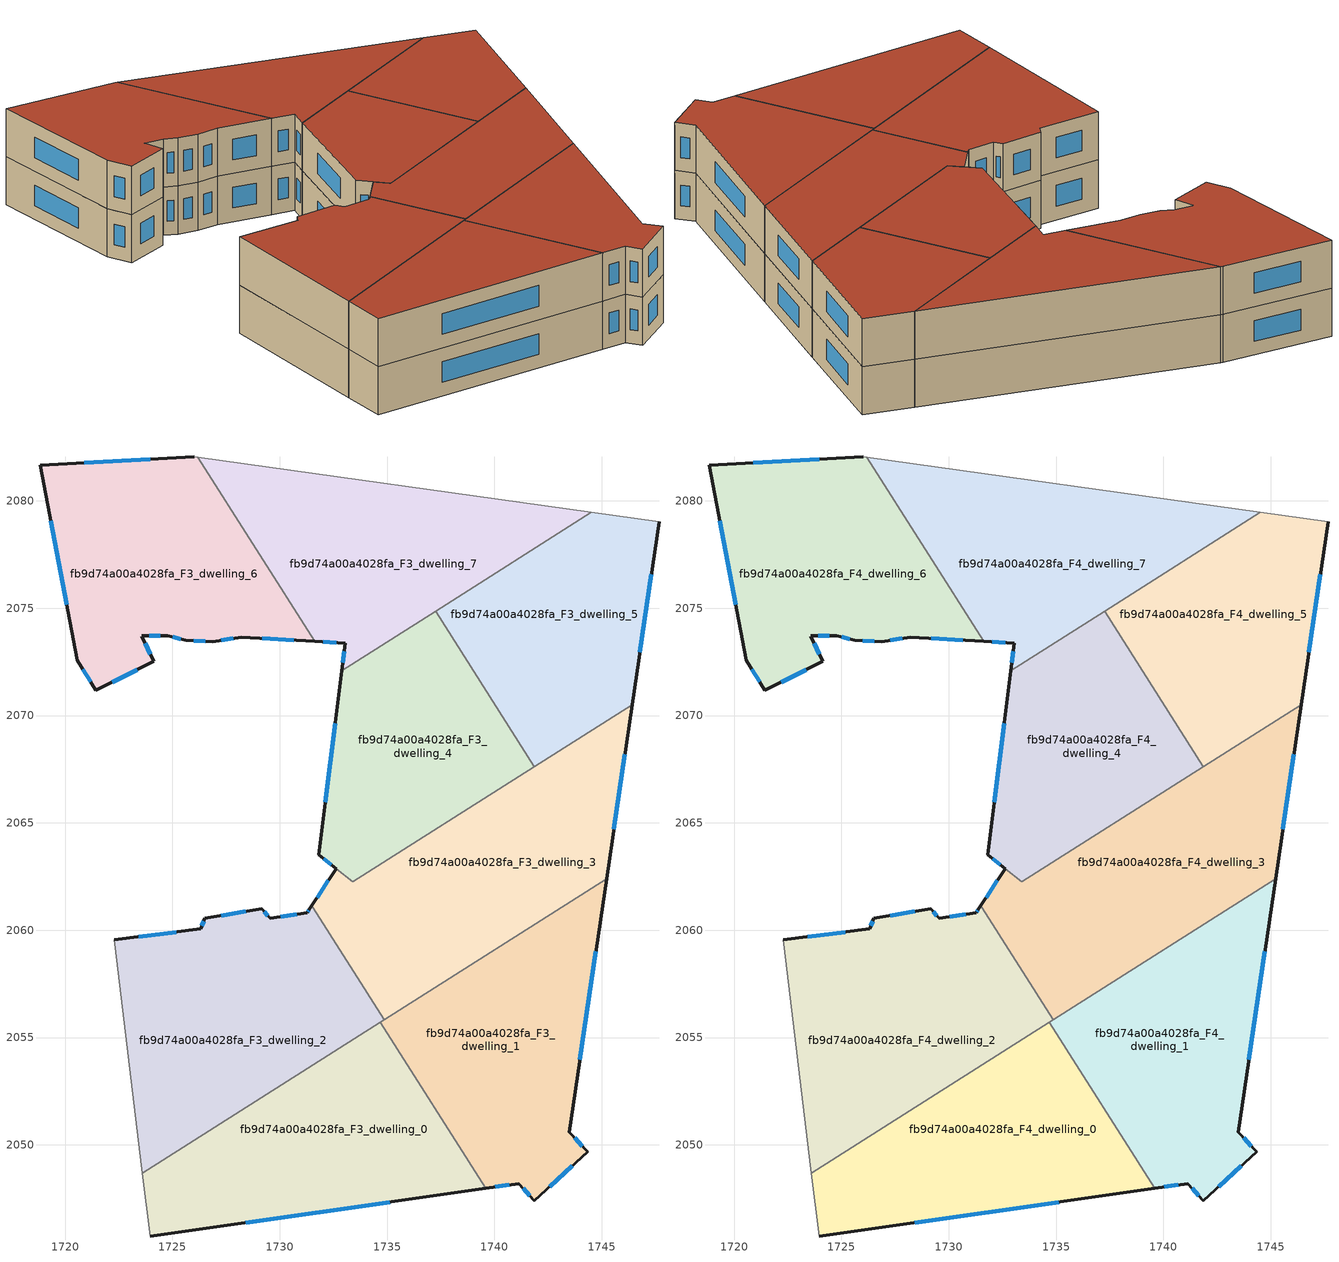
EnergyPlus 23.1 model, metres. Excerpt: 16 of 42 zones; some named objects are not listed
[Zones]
fb9d74a00a4028fa_F3_dwelling_0
 floor to fb9d74a00a4028fa_F2_dwelling_0 (EU_floor_Construction): 1734.68,2055.71 1739.59,2047.98 1723.96,2045.75 1723.6,2048.67 z9
 wall outside (EU_wall_Construction): 1723.96,2045.75 1739.59,2047.98 z9:12
 wall adiabatic (EU_wall_Construction): 1723.6,2048.67 1723.96,2045.75 z9:12
 wall to fb9d74a00a4028fa_F3_dwelling_1 (EU_wall_Construction): 1739.59,2047.98 1734.68,2055.71 z9:12
 wall to fb9d74a00a4028fa_F3_dwelling_2 (EU_wall_Construction): 1734.68,2055.71 1723.6,2048.67 z9:12
 window (EU_Window_Construction): 1728.42,2046.38 1735.12,2047.34 z9.86:11.14
fb9d74a00a4028fa_F3_dwelling_1
 floor to fb9d74a00a4028fa_F2_dwelling_1 (EU_floor_Construction): 1745.22,2062.39 1743.49,2050.58 1744.34,2049.68 1741.86,2047.4 1741.14,2048.2 1739.59,2047.98 1734.68,2055.71 z9
 wall outside (EU_wall_Construction): 1739.59,2047.98 1741.14,2048.2 1741.86,2047.4 1744.34,2049.68 1743.49,2050.58 1745.22,2062.39 z9:12
 wall to fb9d74a00a4028fa_F3_dwelling_3 (EU_wall_Construction): 1745.22,2062.39 1734.87,2055.82 z9:12
 wall to fb9d74a00a4028fa_F3_dwelling_2 (EU_wall_Construction): 1734.86,2055.82 1734.68,2055.71 z9:12
 window (EU_Window_Construction): 1744.1,2049.94 1743.73,2050.32 / 1742.57,2048.05 1743.63,2049.03 / 1741.34,2047.97 1741.65,2047.63 / 1740.03,2048.04 1740.69,2048.13 / 1743.98,2053.96 1744.73,2059.02 z9.86:11.14
fb9d74a00a4028fa_F3_dwelling_2
 floor to fb9d74a00a4028fa_F2_dwelling_2 (EU_floor_Construction): 1731.53,2061.07 1734.86,2055.82 1723.6,2048.67 1722.29,2059.55 1726.32,2060.06 1726.5,2060.56 1729.16,2061 1729.55,2060.55 1731.28,2060.82 1731.38,2060.97 z9
 wall outside (EU_wall_Construction): 1731.38,2060.97 1731.28,2060.82 1729.55,2060.55 1729.16,2061 1726.5,2060.56 1726.32,2060.06 1722.29,2059.55 z9:12
 wall to fb9d74a00a4028fa_F3_dwelling_3 (EU_wall_Construction): 1734.86,2055.82 1731.53,2061.07 1731.38,2060.97 z9:12
 wall adiabatic (EU_wall_Construction): 1722.29,2059.55 1723.6,2048.67 z9:12
 window (EU_Window_Construction): 1725.17,2059.92 1723.44,2059.7 / 1726.45,2060.42 1726.37,2060.2 / 1728.4,2060.87 1727.26,2060.69 / 1729.44,2060.68 1729.28,2060.87 / 1730.79,2060.74 1730.05,2060.63 / 1731.35,2060.93 1731.31,2060.87 z9.86:11.14
fb9d74a00a4028fa_F3_dwelling_3
 floor to fb9d74a00a4028fa_F2_dwelling_3 (EU_floor_Construction): 1746.41,2070.51 1745.22,2062.39 1734.86,2055.82 1731.53,2061.07 1731.38,2060.97 1732.62,2062.88 1733.4,2062.26 z9
 wall outside (EU_wall_Construction): 1745.22,2062.39 1746.41,2070.51 / 1732.62,2062.88 1731.38,2060.97 z9:12
 wall to fb9d74a00a4028fa_F3_dwelling_4 (EU_wall_Construction): 1741.85,2067.62 1733.4,2062.26 1732.62,2062.88 z9:12
 wall to fb9d74a00a4028fa_F3_dwelling_5 (EU_wall_Construction): 1746.41,2070.51 1741.85,2067.62 z9:12
 window (EU_Window_Construction): 1745.56,2064.71 1746.07,2068.19 / 1732.27,2062.33 1731.73,2061.52 z9.86:11.14
fb9d74a00a4028fa_F3_dwelling_4
 floor to fb9d74a00a4028fa_F2_dwelling_4 (EU_floor_Construction): 1737.25,2074.86 1741.85,2067.62 1733.4,2062.26 1731.81,2063.52 1732.88,2072.09 z9
 wall outside (EU_wall_Construction): 1732.88,2072.09 1731.81,2063.52 1732.62,2062.87 z9:12
 wall to fb9d74a00a4028fa_F3_dwelling_5 (EU_wall_Construction): 1741.85,2067.62 1737.25,2074.86 z9:12
 wall to fb9d74a00a4028fa_F3_dwelling_7 (EU_wall_Construction): 1737.25,2074.86 1732.88,2072.09 z9:12
 window (EU_Window_Construction): 1732.58,2069.64 1732.12,2065.97 / 1732.04,2063.33 1732.39,2063.06 z9.86:11.14
fb9d74a00a4028fa_F3_dwelling_5
 floor to fb9d74a00a4028fa_F2_dwelling_5 (EU_floor_Construction): 1747.66,2079.02 1746.41,2070.51 1741.85,2067.62 1737.25,2074.86 1744.51,2079.46 z9
 wall outside (EU_wall_Construction): 1746.41,2070.51 1747.66,2079.02 z9:12
 wall adiabatic (EU_wall_Construction): 1747.66,2079.02 1744.51,2079.46 z9:12
 wall to fb9d74a00a4028fa_F3_dwelling_7 (EU_wall_Construction): 1744.51,2079.46 1737.25,2074.86 z9:12
 window (EU_Window_Construction): 1746.77,2072.94 1747.31,2076.59 z9.86:11.14
fb9d74a00a4028fa_F3_dwelling_6
 floor to fb9d74a00a4028fa_F2_dwelling_6 (EU_floor_Construction): 1726.18,2082.03 1731.62,2073.45 1728.21,2073.65 1726.88,2073.45 1725.63,2073.5 1724.77,2073.73 1723.58,2073.71 1723.57,2073.71 1724.13,2072.52 1721.43,2071.17 1720.57,2072.57 1718.83,2081.67 1726.01,2082.05 z9
 wall outside (EU_wall_Construction): 1723.57,2073.71 1723.58,2073.71 1724.77,2073.73 1725.63,2073.5 1726.88,2073.45 1728.21,2073.65 1731.62,2073.45 / 1726.01,2082.05 1718.83,2081.67 1720.57,2072.57 1721.43,2071.17 1724.13,2072.52 1723.57,2073.7 z9:12
 wall adiabatic (EU_wall_Construction): 1726.18,2082.03 1726.01,2082.05 z9:12
 wall to fb9d74a00a4028fa_F3_dwelling_7 (EU_wall_Construction): 1731.62,2073.45 1726.18,2082.03 z9:12
 window (EU_Window_Construction): 1725.02,2073.66 1725.38,2073.56 / 1723.92,2073.72 1724.43,2073.72 / 1723.97,2072.86 1723.73,2073.37 / 1722.2,2071.56 1723.35,2072.13 / 1720.81,2072.17 1721.18,2071.57 / 1719.33,2079.07 1720.07,2075.17 / 1723.96,2081.94 1720.88,2081.78 / 1729.19,2073.59 1730.65,2073.51 / 1727.26,2073.5 1727.83,2073.59 / 1725.99,2073.49 1726.53,2073.46 z9.86:11.14
fb9d74a00a4028fa_F3_dwelling_7
 floor to fb9d74a00a4028fa_F2_dwelling_7 (EU_floor_Construction): 1744.51,2079.46 1732.88,2072.09 1733.04,2073.37 1731.62,2073.45 1726.18,2082.03 z9
 wall outside (EU_wall_Construction): 1731.62,2073.45 1733.04,2073.37 1732.88,2072.09 z9:12
 wall adiabatic (EU_wall_Construction): 1744.51,2079.46 1726.18,2082.03 z9:12
 window (EU_Window_Construction): 1733,2073 1732.93,2072.45 / 1732.03,2073.43 1732.64,2073.39 z9.86:11.14
fb9d74a00a4028fa_F4_dwelling_0
 floor to fb9d74a00a4028fa_F3_dwelling_0 (EU_floor_Construction): 1734.68,2055.71 1739.59,2047.98 1723.96,2045.75 1723.6,2048.67 z12
 wall outside (EU_wall_Construction): 1723.96,2045.75 1739.59,2047.98 z12:15
 wall adiabatic (EU_wall_Construction): 1723.6,2048.67 1723.96,2045.75 z12:15
 wall to fb9d74a00a4028fa_F4_dwelling_1 (EU_wall_Construction): 1739.59,2047.98 1734.68,2055.71 z12:15
 wall to fb9d74a00a4028fa_F4_dwelling_2 (EU_wall_Construction): 1734.68,2055.71 1723.6,2048.67 z12:15
 window (EU_Window_Construction): 1728.42,2046.38 1735.12,2047.34 z12.86:14.14
 roof outside (EU_roof_Construction): 1739.59,2047.98 1734.68,2055.71 1723.6,2048.67 1723.96,2045.75 z15
fb9d74a00a4028fa_F4_dwelling_1
 floor to fb9d74a00a4028fa_F3_dwelling_1 (EU_floor_Construction): 1745.22,2062.39 1743.49,2050.58 1744.34,2049.68 1741.86,2047.4 1741.14,2048.2 1739.59,2047.98 1734.68,2055.71 z12
 wall outside (EU_wall_Construction): 1739.59,2047.98 1741.14,2048.2 1741.86,2047.4 1744.34,2049.68 1743.49,2050.58 1745.22,2062.39 z12:15
 wall to fb9d74a00a4028fa_F4_dwelling_3 (EU_wall_Construction): 1745.22,2062.39 1734.87,2055.82 z12:15
 wall to fb9d74a00a4028fa_F4_dwelling_2 (EU_wall_Construction): 1734.86,2055.82 1734.68,2055.71 z12:15
 window (EU_Window_Construction): 1744.1,2049.94 1743.73,2050.32 / 1742.57,2048.05 1743.63,2049.03 / 1741.34,2047.97 1741.65,2047.63 / 1740.03,2048.04 1740.69,2048.13 / 1743.98,2053.96 1744.73,2059.02 z12.86:14.14
 roof outside (EU_roof_Construction): 1744.34,2049.68 1743.49,2050.58 1745.22,2062.39 1734.68,2055.71 1739.59,2047.98 1741.14,2048.2 1741.86,2047.4 z15
fb9d74a00a4028fa_F4_dwelling_2
 floor to fb9d74a00a4028fa_F3_dwelling_2 (EU_floor_Construction): 1731.53,2061.07 1734.86,2055.82 1723.6,2048.67 1722.29,2059.55 1726.32,2060.06 1726.5,2060.56 1729.16,2061 1729.55,2060.55 1731.28,2060.82 1731.38,2060.97 z12
 wall outside (EU_wall_Construction): 1731.38,2060.97 1731.28,2060.82 1729.55,2060.55 1729.16,2061 1726.5,2060.56 1726.32,2060.06 1722.29,2059.55 z12:15
 wall to fb9d74a00a4028fa_F4_dwelling_3 (EU_wall_Construction): 1734.86,2055.82 1731.53,2061.07 1731.38,2060.97 z12:15
 wall adiabatic (EU_wall_Construction): 1722.29,2059.55 1723.6,2048.67 z12:15
 window (EU_Window_Construction): 1725.17,2059.92 1723.44,2059.7 / 1726.45,2060.42 1726.37,2060.2 / 1728.4,2060.87 1727.26,2060.69 / 1729.44,2060.68 1729.28,2060.87 / 1730.79,2060.74 1730.05,2060.63 / 1731.35,2060.93 1731.31,2060.87 z12.86:14.14
 roof outside (EU_roof_Construction): 1734.86,2055.82 1731.53,2061.07 1731.38,2060.97 1731.28,2060.82 1729.55,2060.55 1729.16,2061 1726.5,2060.56 1726.32,2060.06 1722.29,2059.55 1723.6,2048.67 z15
fb9d74a00a4028fa_F4_dwelling_3
 floor to fb9d74a00a4028fa_F3_dwelling_3 (EU_floor_Construction): 1746.41,2070.51 1745.22,2062.39 1734.86,2055.82 1731.53,2061.07 1731.38,2060.97 1732.62,2062.88 1733.4,2062.26 z12
 wall outside (EU_wall_Construction): 1745.22,2062.39 1746.41,2070.51 / 1732.62,2062.88 1731.38,2060.97 z12:15
 wall to fb9d74a00a4028fa_F4_dwelling_4 (EU_wall_Construction): 1741.85,2067.62 1733.4,2062.26 1732.62,2062.88 z12:15
 wall to fb9d74a00a4028fa_F4_dwelling_5 (EU_wall_Construction): 1746.41,2070.51 1741.85,2067.62 z12:15
 window (EU_Window_Construction): 1745.56,2064.71 1746.07,2068.19 / 1732.27,2062.33 1731.73,2061.52 z12.86:14.14
 roof outside (EU_roof_Construction): 1745.22,2062.39 1746.41,2070.51 1733.4,2062.26 1732.62,2062.88 1731.38,2060.97 1731.53,2061.07 1734.86,2055.82 z15
fb9d74a00a4028fa_F4_dwelling_4
 floor to fb9d74a00a4028fa_F3_dwelling_4 (EU_floor_Construction): 1737.25,2074.86 1741.85,2067.62 1733.4,2062.26 1731.81,2063.52 1732.88,2072.09 z12
 wall outside (EU_wall_Construction): 1732.88,2072.09 1731.81,2063.52 1732.62,2062.87 z12:15
 wall to fb9d74a00a4028fa_F4_dwelling_5 (EU_wall_Construction): 1741.85,2067.62 1737.25,2074.86 z12:15
 wall to fb9d74a00a4028fa_F4_dwelling_7 (EU_wall_Construction): 1737.25,2074.86 1732.88,2072.09 z12:15
 window (EU_Window_Construction): 1732.58,2069.64 1732.12,2065.97 / 1732.04,2063.33 1732.39,2063.06 z12.86:14.14
 roof outside (EU_roof_Construction): 1741.85,2067.62 1737.25,2074.86 1732.88,2072.09 1731.81,2063.52 1733.4,2062.26 z15
fb9d74a00a4028fa_F4_dwelling_5
 floor to fb9d74a00a4028fa_F3_dwelling_5 (EU_floor_Construction): 1747.66,2079.02 1746.41,2070.51 1741.85,2067.62 1737.25,2074.86 1744.51,2079.46 z12
 wall outside (EU_wall_Construction): 1746.41,2070.51 1747.66,2079.02 z12:15
 wall adiabatic (EU_wall_Construction): 1747.66,2079.02 1744.51,2079.46 z12:15
 wall to fb9d74a00a4028fa_F4_dwelling_7 (EU_wall_Construction): 1744.51,2079.46 1737.25,2074.86 z12:15
 window (EU_Window_Construction): 1746.77,2072.94 1747.31,2076.59 z12.86:14.14
 roof outside (EU_roof_Construction): 1746.41,2070.51 1747.66,2079.02 1744.51,2079.46 1737.25,2074.86 1741.85,2067.62 z15
fb9d74a00a4028fa_F4_dwelling_6
 floor to fb9d74a00a4028fa_F3_dwelling_6 (EU_floor_Construction): 1726.18,2082.03 1731.62,2073.45 1728.21,2073.65 1726.88,2073.45 1725.63,2073.5 1724.77,2073.73 1723.58,2073.71 1723.57,2073.71 1724.13,2072.52 1721.43,2071.17 1720.57,2072.57 1718.83,2081.67 1726.01,2082.05 z12
 wall outside (EU_wall_Construction): 1723.57,2073.71 1723.58,2073.71 1724.77,2073.73 1725.63,2073.5 1726.88,2073.45 1728.21,2073.65 1731.62,2073.45 / 1726.01,2082.05 1718.83,2081.67 1720.57,2072.57 1721.43,2071.17 1724.13,2072.52 1723.57,2073.7 z12:15
 wall adiabatic (EU_wall_Construction): 1726.18,2082.03 1726.01,2082.05 z12:15
 wall to fb9d74a00a4028fa_F4_dwelling_7 (EU_wall_Construction): 1731.62,2073.45 1726.18,2082.03 z12:15
 window (EU_Window_Construction): 1725.02,2073.66 1725.38,2073.56 / 1723.92,2073.72 1724.43,2073.72 / 1723.97,2072.86 1723.73,2073.37 / 1722.2,2071.56 1723.35,2072.13 / 1720.81,2072.17 1721.18,2071.57 / 1719.33,2079.07 1720.07,2075.17 / 1723.96,2081.94 1720.88,2081.78 / 1729.19,2073.59 1730.65,2073.51 / 1727.26,2073.5 1727.83,2073.59 / 1725.99,2073.49 1726.53,2073.46 z12.86:14.14
 roof outside (EU_roof_Construction): 1731.62,2073.45 1726.18,2082.03 1726.01,2082.05 1718.83,2081.67 1720.57,2072.57 1721.43,2071.17 1724.13,2072.52 1723.57,2073.7 1723.58,2073.71 1724.77,2073.73 1725.63,2073.5 1726.88,2073.45 1728.21,2073.65 z15
fb9d74a00a4028fa_F4_dwelling_7
 floor to fb9d74a00a4028fa_F3_dwelling_7 (EU_floor_Construction): 1744.51,2079.46 1732.88,2072.09 1733.04,2073.37 1731.62,2073.45 1726.18,2082.03 z12
 wall outside (EU_wall_Construction): 1731.62,2073.45 1733.04,2073.37 1732.88,2072.09 z12:15
 wall adiabatic (EU_wall_Construction): 1744.51,2079.46 1726.18,2082.03 z12:15
 window (EU_Window_Construction): 1733,2073 1732.93,2072.45 / 1732.03,2073.43 1732.64,2073.39 z12.86:14.14
 roof outside (EU_roof_Construction): 1744.51,2079.46 1726.18,2082.03 1731.62,2073.45 1733.04,2073.37 1732.88,2072.09 z15
[Building]
EU S2 Campaign: North Axis=0; Terrain=City; Solar Distribution=FullExterior
[Site:Location]
Helsinki-Vantaa.AP: Latitude=60.317; Longitude=24.963; Time Zone=2; Elevation=54.6
[SizingPeriod:WeatherFileDays]
AnnualSizingPeriod: Begin Month=1; Begin Day of Month=1; End Month=12; End Day of Month=31; Day of Week for Start Day=Monday; Use Weather File Daylight Saving Period=No; Use Weather File Rain and Snow Indicators=No
[MATERIAL]
EU_InternalMass_Material: Roughness=MediumRough; Thickness=0.1; Conductivity=1; Density=1800; Specific Heat=900; Thermal Absorptance=0.9; Solar Absorptance=0.7; Visible Absorptance=0.7
[MATERIAL:NOMASS] Roughness=MediumRough; Thermal Absorptance=0.9; Solar Absorptance=0.7; Visible Absorptance=0.7
Name | Thermal Resistance
EU_wall_NoMass | 1.10183
EU_roof_NoMass; EU_floor_NoMass | 1.70606
[WINDOWMATERIAL:SIMPLEGLAZINGSYSTEM]
EU_Window_SimpleGlazing: UFactor=3.11035; Solar Heat Gain Coefficient=0.8; Visible Transmittance=0.8
[CONSTRUCTION]
EU_wall_Construction: EU_wall_NoMass
EU_roof_Construction: EU_roof_NoMass
EU_floor_Construction: EU_floor_NoMass
EU_Window_Construction: EU_Window_SimpleGlazing
EU_InternalMass_Construction: EU_InternalMass_Material
[ZONE] Type=1; Multiplier=1; Ceiling Height=autocalculate; Floor Area=autocalculate; Part of Total Floor Area=Yes
Name | Volume
fb9d74a00a4028fa_F3_dwelling_0; fb9d74a00a4028fa_F4_dwelling_0 | 250.042
fb9d74a00a4028fa_F3_dwelling_1; fb9d74a00a4028fa_F4_dwelling_1 | 250.027
fb9d74a00a4028fa_F3_dwelling_2; fb9d74a00a4028fa_F4_dwelling_2 | 278.883
fb9d74a00a4028fa_F3_dwelling_3; fb9d74a00a4028fa_F4_dwelling_3 | 282.253
fb9d74a00a4028fa_F3_dwelling_4; fb9d74a00a4028fa_F4_dwelling_4 | 217.806
fb9d74a00a4028fa_F3_dwelling_5; fb9d74a00a4028fa_F4_dwelling_5 | 221.197
fb9d74a00a4028fa_F3_dwelling_6; fb9d74a00a4028fa_F4_dwelling_6 | 250.031
fb9d74a00a4028fa_F3_dwelling_7; fb9d74a00a4028fa_F4_dwelling_7 | 250.017
[INTERNALMASS] Construction=EU_InternalMass_Construction
Name | Zone or ZoneList | Surface Area
fb9d74a00a4028fa_F3_dwelling_0_EU_InternalMass | fb9d74a00a4028fa_F3_dwelling_0 | 83.3487
fb9d74a00a4028fa_F3_dwelling_1_EU_InternalMass | fb9d74a00a4028fa_F3_dwelling_1 | 83.3391
fb9d74a00a4028fa_F3_dwelling_2_EU_InternalMass | fb9d74a00a4028fa_F3_dwelling_2 | 92.966
fb9d74a00a4028fa_F3_dwelling_3_EU_InternalMass | fb9d74a00a4028fa_F3_dwelling_3 | 94.082
fb9d74a00a4028fa_F3_dwelling_4_EU_InternalMass | fb9d74a00a4028fa_F3_dwelling_4 | 72.5993
fb9d74a00a4028fa_F3_dwelling_5_EU_InternalMass | fb9d74a00a4028fa_F3_dwelling_5 | 73.7305
fb9d74a00a4028fa_F3_dwelling_6_EU_InternalMass | fb9d74a00a4028fa_F3_dwelling_6 | 83.3436
fb9d74a00a4028fa_F3_dwelling_7_EU_InternalMass | fb9d74a00a4028fa_F3_dwelling_7 | 83.338
fb9d74a00a4028fa_F4_dwelling_0_EU_InternalMass | fb9d74a00a4028fa_F4_dwelling_0 | 83.3487
fb9d74a00a4028fa_F4_dwelling_1_EU_InternalMass | fb9d74a00a4028fa_F4_dwelling_1 | 83.3391
fb9d74a00a4028fa_F4_dwelling_2_EU_InternalMass | fb9d74a00a4028fa_F4_dwelling_2 | 92.966
fb9d74a00a4028fa_F4_dwelling_3_EU_InternalMass | fb9d74a00a4028fa_F4_dwelling_3 | 94.082
fb9d74a00a4028fa_F4_dwelling_4_EU_InternalMass | fb9d74a00a4028fa_F4_dwelling_4 | 72.5993
fb9d74a00a4028fa_F4_dwelling_5_EU_InternalMass | fb9d74a00a4028fa_F4_dwelling_5 | 73.7305
fb9d74a00a4028fa_F4_dwelling_6_EU_InternalMass | fb9d74a00a4028fa_F4_dwelling_6 | 83.3436
fb9d74a00a4028fa_F4_dwelling_7_EU_InternalMass | fb9d74a00a4028fa_F4_dwelling_7 | 83.338
[OTHEREQUIPMENT] Fuel Type=Electricity; Design Level Calculation Method=Watts/Area; Power per Zone Floor Area=1; Fraction Latent=0; Fraction Radiant=0; Fraction Lost=0; Carbon Dioxide Generation Rate=0; EndUse Subcategory=EU_Step8_InternalGains
Name | Zone or ZoneList or Space or SpaceList | Schedule
EU_Step8_InternalGain_fb9d74a00a4028fa_F3_dwelling_0_f000 | fb9d74a00a4028fa_F3_dwelling_0 | EU_Step8_GainSchedule_fb9d74a00a4028fa_F3_dwelling_0_f000
EU_Step8_InternalGain_fb9d74a00a4028fa_F3_dwelling_1_f000 | fb9d74a00a4028fa_F3_dwelling_1 | EU_Step8_GainSchedule_fb9d74a00a4028fa_F3_dwelling_1_f000
EU_Step8_InternalGain_fb9d74a00a4028fa_F3_dwelling_2_f000 | fb9d74a00a4028fa_F3_dwelling_2 | EU_Step8_GainSchedule_fb9d74a00a4028fa_F3_dwelling_2_f000
EU_Step8_InternalGain_fb9d74a00a4028fa_F3_dwelling_3_f000 | fb9d74a00a4028fa_F3_dwelling_3 | EU_Step8_GainSchedule_fb9d74a00a4028fa_F3_dwelling_3_f000
EU_Step8_InternalGain_fb9d74a00a4028fa_F3_dwelling_4_f000 | fb9d74a00a4028fa_F3_dwelling_4 | EU_Step8_GainSchedule_fb9d74a00a4028fa_F3_dwelling_4_f000
EU_Step8_InternalGain_fb9d74a00a4028fa_F3_dwelling_5_f000 | fb9d74a00a4028fa_F3_dwelling_5 | EU_Step8_GainSchedule_fb9d74a00a4028fa_F3_dwelling_5_f000
EU_Step8_InternalGain_fb9d74a00a4028fa_F3_dwelling_6_f000 | fb9d74a00a4028fa_F3_dwelling_6 | EU_Step8_GainSchedule_fb9d74a00a4028fa_F3_dwelling_6_f000
EU_Step8_InternalGain_fb9d74a00a4028fa_F3_dwelling_7_f000 | fb9d74a00a4028fa_F3_dwelling_7 | EU_Step8_GainSchedule_fb9d74a00a4028fa_F3_dwelling_7_f000
EU_Step8_InternalGain_fb9d74a00a4028fa_F4_dwelling_0_f000 | fb9d74a00a4028fa_F4_dwelling_0 | EU_Step8_GainSchedule_fb9d74a00a4028fa_F4_dwelling_0_f000
EU_Step8_InternalGain_fb9d74a00a4028fa_F4_dwelling_1_f000 | fb9d74a00a4028fa_F4_dwelling_1 | EU_Step8_GainSchedule_fb9d74a00a4028fa_F4_dwelling_1_f000
EU_Step8_InternalGain_fb9d74a00a4028fa_F4_dwelling_2_f000 | fb9d74a00a4028fa_F4_dwelling_2 | EU_Step8_GainSchedule_fb9d74a00a4028fa_F4_dwelling_2_f000
EU_Step8_InternalGain_fb9d74a00a4028fa_F4_dwelling_3_f000 | fb9d74a00a4028fa_F4_dwelling_3 | EU_Step8_GainSchedule_fb9d74a00a4028fa_F4_dwelling_3_f000
EU_Step8_InternalGain_fb9d74a00a4028fa_F4_dwelling_4_f000 | fb9d74a00a4028fa_F4_dwelling_4 | EU_Step8_GainSchedule_fb9d74a00a4028fa_F4_dwelling_4_f000
EU_Step8_InternalGain_fb9d74a00a4028fa_F4_dwelling_5_f000 | fb9d74a00a4028fa_F4_dwelling_5 | EU_Step8_GainSchedule_fb9d74a00a4028fa_F4_dwelling_5_f000
EU_Step8_InternalGain_fb9d74a00a4028fa_F4_dwelling_6_f000 | fb9d74a00a4028fa_F4_dwelling_6 | EU_Step8_GainSchedule_fb9d74a00a4028fa_F4_dwelling_6_f000
EU_Step8_InternalGain_fb9d74a00a4028fa_F4_dwelling_7_f000 | fb9d74a00a4028fa_F4_dwelling_7 | EU_Step8_GainSchedule_fb9d74a00a4028fa_F4_dwelling_7_f000
[ZONEVENTILATION:DESIGNFLOWRATE] Schedule=EU_AlwaysOn; Design Flow Rate Calculation Method=AirChanges/Hour; Air Changes per Hour=0.756316; Ventilation Type=Natural; Fan Pressure Rise=0; Fan Total Efficiency=1; Constant Term Coefficient=1; Temperature Term Coefficient=0; Velocity Term Coefficient=0; Velocity Squared Term Coefficient=0; Minimum Indoor Temperature=-100; Maximum Indoor Temperature=100; Delta Temperature=-100; Minimum Outdoor Temperature=-100; Maximum Outdoor Temperature=100; Maximum Wind Speed=40
Name | Zone or ZoneList or Space or SpaceList
EU_ConstantAir_fb9d74a00a4028fa_F3_dwelling_0 | fb9d74a00a4028fa_F3_dwelling_0
EU_ConstantAir_fb9d74a00a4028fa_F3_dwelling_1 | fb9d74a00a4028fa_F3_dwelling_1
EU_ConstantAir_fb9d74a00a4028fa_F3_dwelling_2 | fb9d74a00a4028fa_F3_dwelling_2
EU_ConstantAir_fb9d74a00a4028fa_F3_dwelling_3 | fb9d74a00a4028fa_F3_dwelling_3
EU_ConstantAir_fb9d74a00a4028fa_F3_dwelling_4 | fb9d74a00a4028fa_F3_dwelling_4
EU_ConstantAir_fb9d74a00a4028fa_F3_dwelling_5 | fb9d74a00a4028fa_F3_dwelling_5
EU_ConstantAir_fb9d74a00a4028fa_F3_dwelling_6 | fb9d74a00a4028fa_F3_dwelling_6
EU_ConstantAir_fb9d74a00a4028fa_F3_dwelling_7 | fb9d74a00a4028fa_F3_dwelling_7
EU_ConstantAir_fb9d74a00a4028fa_F4_dwelling_0 | fb9d74a00a4028fa_F4_dwelling_0
EU_ConstantAir_fb9d74a00a4028fa_F4_dwelling_1 | fb9d74a00a4028fa_F4_dwelling_1
EU_ConstantAir_fb9d74a00a4028fa_F4_dwelling_2 | fb9d74a00a4028fa_F4_dwelling_2
EU_ConstantAir_fb9d74a00a4028fa_F4_dwelling_3 | fb9d74a00a4028fa_F4_dwelling_3
EU_ConstantAir_fb9d74a00a4028fa_F4_dwelling_4 | fb9d74a00a4028fa_F4_dwelling_4
EU_ConstantAir_fb9d74a00a4028fa_F4_dwelling_5 | fb9d74a00a4028fa_F4_dwelling_5
EU_ConstantAir_fb9d74a00a4028fa_F4_dwelling_6 | fb9d74a00a4028fa_F4_dwelling_6
EU_ConstantAir_fb9d74a00a4028fa_F4_dwelling_7 | fb9d74a00a4028fa_F4_dwelling_7
[HVACTEMPLATE:THERMOSTAT] Constant Heating Setpoint=20; Constant Cooling Setpoint=50
EU_HeatOnly_fb9d74a00a4028fa_F4_dwelling_1; EU_HeatOnly_fb9d74a00a4028fa_F4_dwelling_2; EU_HeatOnly_fb9d74a00a4028fa_F4_dwelling_3; EU_HeatOnly_fb9d74a00a4028fa_F4_dwelling_4; EU_HeatOnly_fb9d74a00a4028fa_F4_dwelling_5; EU_HeatOnly_fb9d74a00a4028fa_F4_dwelling_6; EU_HeatOnly_fb9d74a00a4028fa_F4_dwelling_7
[HVACTEMPLATE:ZONE:IDEALLOADSAIRSYSTEM] System Availability Schedule=EU_AlwaysOn; Maximum Heating Supply Air Temperature=50; Minimum Cooling Supply Air Temperature=13; Maximum Heating Supply Air Humidity Ratio=0.0156; Minimum Cooling Supply Air Humidity Ratio=0.0077; Heating Limit=NoLimit; Cooling Limit=NoLimit; Heating Availability Schedule=EU_AlwaysOn; Cooling Availability Schedule=EU_CoolingOff; Dehumidification Control Type=ConstantSensibleHeatRatio; Cooling Sensible Heat Ratio=0.7; Dehumidification Setpoint=60; Humidification Control Type=None; Humidification Setpoint=30; Outdoor Air Method=None; Outdoor Air Flow Rate per Person=0.00944; Outdoor Air Flow Rate per Zone Floor Area=0; Outdoor Air Flow Rate per Zone=0; Demand Controlled Ventilation Type=None; Outdoor Air Economizer Type=NoEconomizer; Heat Recovery Type=None; Sensible Heat Recovery Effectiveness=0.7; Latent Heat Recovery Effectiveness=0.65
Name | Template Thermostat
fb9d74a00a4028fa_F3_dwelling_0 | EU_HeatOnly_fb9d74a00a4028fa_F3_dwelling_0
fb9d74a00a4028fa_F3_dwelling_1 | EU_HeatOnly_fb9d74a00a4028fa_F3_dwelling_1
fb9d74a00a4028fa_F3_dwelling_2 | EU_HeatOnly_fb9d74a00a4028fa_F3_dwelling_2
fb9d74a00a4028fa_F3_dwelling_3 | EU_HeatOnly_fb9d74a00a4028fa_F3_dwelling_3
fb9d74a00a4028fa_F3_dwelling_4 | EU_HeatOnly_fb9d74a00a4028fa_F3_dwelling_4
fb9d74a00a4028fa_F3_dwelling_5 | EU_HeatOnly_fb9d74a00a4028fa_F3_dwelling_5
fb9d74a00a4028fa_F3_dwelling_6 | EU_HeatOnly_fb9d74a00a4028fa_F3_dwelling_6
fb9d74a00a4028fa_F3_dwelling_7 | EU_HeatOnly_fb9d74a00a4028fa_F3_dwelling_7
fb9d74a00a4028fa_F4_dwelling_0 | EU_HeatOnly_fb9d74a00a4028fa_F4_dwelling_0
fb9d74a00a4028fa_F4_dwelling_1 | EU_HeatOnly_fb9d74a00a4028fa_F4_dwelling_1
fb9d74a00a4028fa_F4_dwelling_2 | EU_HeatOnly_fb9d74a00a4028fa_F4_dwelling_2
fb9d74a00a4028fa_F4_dwelling_3 | EU_HeatOnly_fb9d74a00a4028fa_F4_dwelling_3
fb9d74a00a4028fa_F4_dwelling_4 | EU_HeatOnly_fb9d74a00a4028fa_F4_dwelling_4
fb9d74a00a4028fa_F4_dwelling_5 | EU_HeatOnly_fb9d74a00a4028fa_F4_dwelling_5
fb9d74a00a4028fa_F4_dwelling_6 | EU_HeatOnly_fb9d74a00a4028fa_F4_dwelling_6
fb9d74a00a4028fa_F4_dwelling_7 | EU_HeatOnly_fb9d74a00a4028fa_F4_dwelling_7
[SIZING:ZONE] Zone Cooling Design Supply Air Temperature Input Method=SupplyAirTemperature; Zone Cooling Design Supply Air Temperature=13; Zone Heating Design Supply Air Temperature Input Method=SupplyAirTemperature; Zone Heating Design Supply Air Temperature=50; Zone Cooling Design Supply Air Humidity Ratio=0.008; Zone Heating Design Supply Air Humidity Ratio=0.008; Cooling Design Air Flow Method=DesignDay; Cooling Design Air Flow Rate=0; Cooling Minimum Air Flow per Zone Floor Area=0.000762; Cooling Minimum Air Flow=0; Cooling Minimum Air Flow Fraction=0.2; Heating Design Air Flow Method=DesignDay; Heating Design Air Flow Rate=0; Heating Maximum Air Flow per Zone Floor Area=0.002032; Heating Maximum Air Flow=0.141576; Heating Maximum Air Flow Fraction=0.3; Account for Dedicated Outdoor Air System=No; Dedicated Outdoor Air System Control Strategy=NeutralSupplyAir; Dedicated Outdoor Air Low Setpoint Temperature for Design=autosize; Dedicated Outdoor Air High Setpoint Temperature for Design=autosize; Zone Load Sizing Method=Sensible Load Only No Latent Load; Zone Latent Cooling Design Supply Air Humidity Ratio Input Method=HumidityRatioDifference; Zone Cooling Design Supply Air Humidity Ratio Difference=0.005; Zone Latent Heating Design Supply Air Humidity Ratio Input Method=HumidityRatioDifference; Zone Humidification Design Supply Air Humidity Ratio Difference=0.005
fb9d74a00a4028fa_F3_dwelling_0; fb9d74a00a4028fa_F3_dwelling_1; fb9d74a00a4028fa_F3_dwelling_2; fb9d74a00a4028fa_F3_dwelling_3; fb9d74a00a4028fa_F3_dwelling_4; fb9d74a00a4028fa_F3_dwelling_5; fb9d74a00a4028fa_F3_dwelling_6; fb9d74a00a4028fa_F3_dwelling_7; fb9d74a00a4028fa_F4_dwelling_0; fb9d74a00a4028fa_F4_dwelling_1; fb9d74a00a4028fa_F4_dwelling_2; fb9d74a00a4028fa_F4_dwelling_3; fb9d74a00a4028fa_F4_dwelling_4; fb9d74a00a4028fa_F4_dwelling_5; fb9d74a00a4028fa_F4_dwelling_6; fb9d74a00a4028fa_F4_dwelling_7
[SCHEDULE:CONSTANT]
Name | Hourly Value
EU_AlwaysOn | 1
EU_CoolingOff | 0
[SCHEDULE:FILE] Column Number=1; Rows to Skip at Top=0; Number of Hours of Data=8760; Column Separator=Comma; Interpolate to Timestep=No; Minutes per Item=60; Adjust Schedule for Daylight Savings=Yes
Name | File
EU_Step8_GainSchedule_fb9d74a00a4028fa_F3_dwelling_0_f000 | ../../schedules/fb9d74a00a4028fa/fb9d74a00a4028fa_F3_dwelling_0_f000_gain.csv
EU_Step8_GainSchedule_fb9d74a00a4028fa_F3_dwelling_1_f000 | ../../schedules/fb9d74a00a4028fa/fb9d74a00a4028fa_F3_dwelling_1_f000_gain.csv
EU_Step8_GainSchedule_fb9d74a00a4028fa_F3_dwelling_2_f000 | ../../schedules/fb9d74a00a4028fa/fb9d74a00a4028fa_F3_dwelling_2_f000_gain.csv
EU_Step8_GainSchedule_fb9d74a00a4028fa_F3_dwelling_3_f000 | ../../schedules/fb9d74a00a4028fa/fb9d74a00a4028fa_F3_dwelling_3_f000_gain.csv
EU_Step8_GainSchedule_fb9d74a00a4028fa_F3_dwelling_4_f000 | ../../schedules/fb9d74a00a4028fa/fb9d74a00a4028fa_F3_dwelling_4_f000_gain.csv
EU_Step8_GainSchedule_fb9d74a00a4028fa_F3_dwelling_5_f000 | ../../schedules/fb9d74a00a4028fa/fb9d74a00a4028fa_F3_dwelling_5_f000_gain.csv
EU_Step8_GainSchedule_fb9d74a00a4028fa_F3_dwelling_6_f000 | ../../schedules/fb9d74a00a4028fa/fb9d74a00a4028fa_F3_dwelling_6_f000_gain.csv
EU_Step8_GainSchedule_fb9d74a00a4028fa_F3_dwelling_7_f000 | ../../schedules/fb9d74a00a4028fa/fb9d74a00a4028fa_F3_dwelling_7_f000_gain.csv
EU_Step8_GainSchedule_fb9d74a00a4028fa_F4_dwelling_0_f000 | ../../schedules/fb9d74a00a4028fa/fb9d74a00a4028fa_F4_dwelling_0_f000_gain.csv
EU_Step8_GainSchedule_fb9d74a00a4028fa_F4_dwelling_1_f000 | ../../schedules/fb9d74a00a4028fa/fb9d74a00a4028fa_F4_dwelling_1_f000_gain.csv
EU_Step8_GainSchedule_fb9d74a00a4028fa_F4_dwelling_2_f000 | ../../schedules/fb9d74a00a4028fa/fb9d74a00a4028fa_F4_dwelling_2_f000_gain.csv
EU_Step8_GainSchedule_fb9d74a00a4028fa_F4_dwelling_3_f000 | ../../schedules/fb9d74a00a4028fa/fb9d74a00a4028fa_F4_dwelling_3_f000_gain.csv
EU_Step8_GainSchedule_fb9d74a00a4028fa_F4_dwelling_4_f000 | ../../schedules/fb9d74a00a4028fa/fb9d74a00a4028fa_F4_dwelling_4_f000_gain.csv
EU_Step8_GainSchedule_fb9d74a00a4028fa_F4_dwelling_5_f000 | ../../schedules/fb9d74a00a4028fa/fb9d74a00a4028fa_F4_dwelling_5_f000_gain.csv
EU_Step8_GainSchedule_fb9d74a00a4028fa_F4_dwelling_6_f000 | ../../schedules/fb9d74a00a4028fa/fb9d74a00a4028fa_F4_dwelling_6_f000_gain.csv
EU_Step8_GainSchedule_fb9d74a00a4028fa_F4_dwelling_7_f000 | ../../schedules/fb9d74a00a4028fa/fb9d74a00a4028fa_F4_dwelling_7_f000_gain.csv
